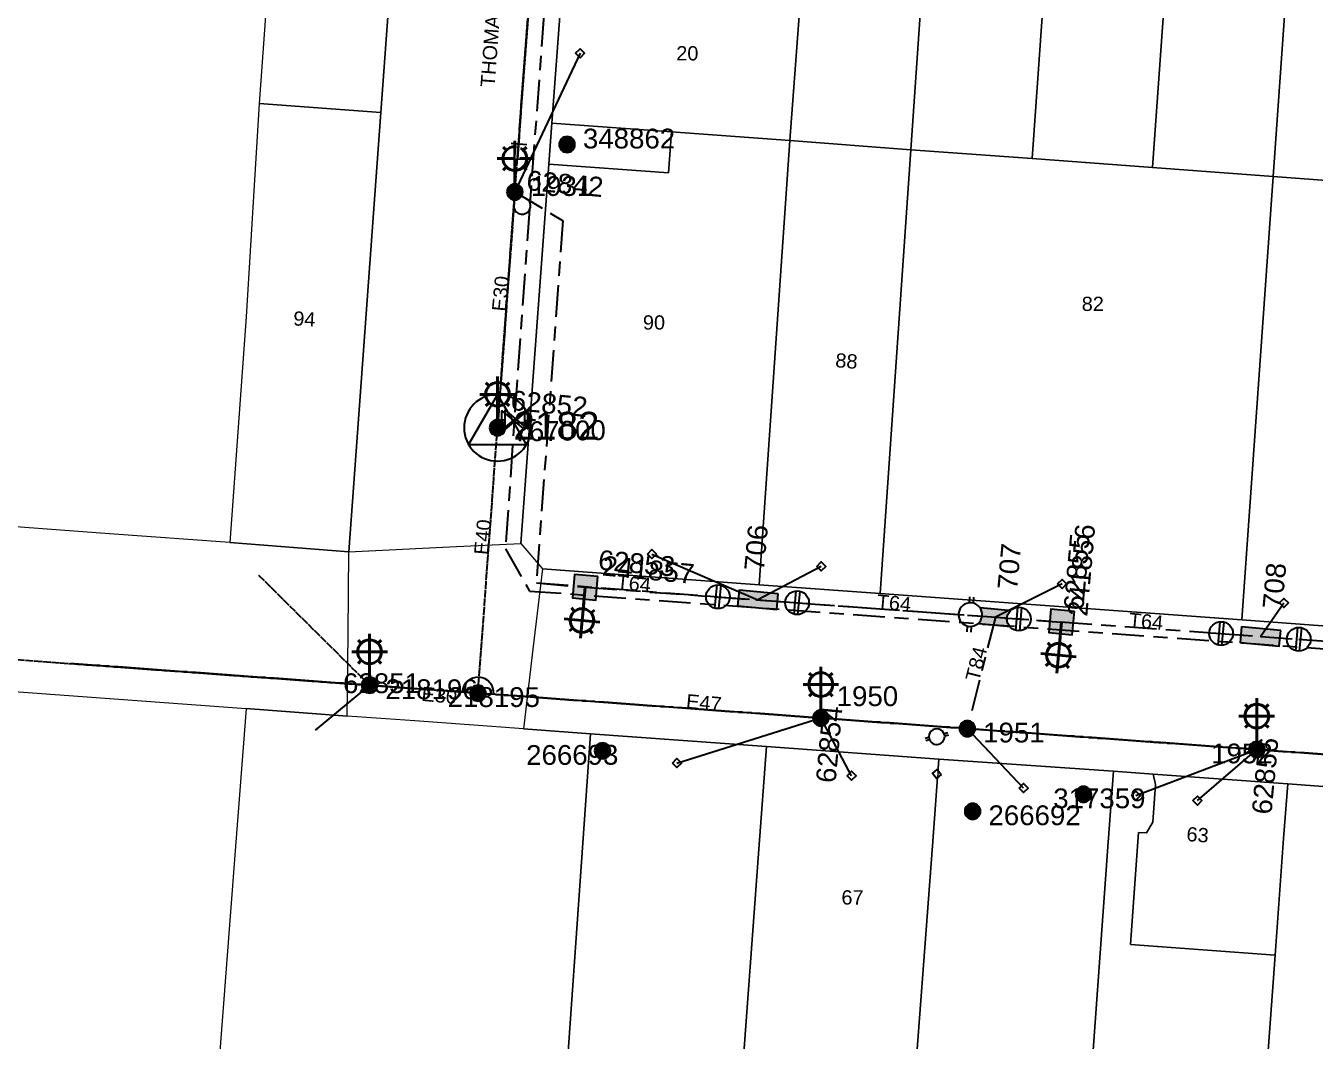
# Model space of a CAD drawing. Header units: metres. Extents: x 309980 to 311407, y 6249141 to 6251386.
# Drawn here: x 310250.1 to 310413, y 6249962 to 6250090.3 of the extents above; entities that cross this region are included whole.
import ezdxf
from ezdxf.enums import TextEntityAlignment as Align

# ---------------------------------------------------------------- set-up
doc = ezdxf.new("R2010")
doc.units = ezdxf.units.M
doc.linetypes.add('Cable Exist OH', pattern=[1, 1, 0])
doc.linetypes.add('Cable Exist UG', pattern=[8.2, 4, -1.2, 1.8, -1.2])
doc.layers.get('0').update_dxf_attribs({"color": 6})
for name, color, linetype, lineweight in [('Cadastre Buildings_SP_EXT', 9, 'Continuous', 5), ('Cadastre Land Parcels_SP_EXT', 9, 'Continuous', 5), ('Cadastre Roads_SP_EXT', 9, 'Continuous', 5)]:
    doc.layers.add(name, color=color, linetype=linetype, lineweight=lineweight)
for name, color, linetype in [('Equip_LV_EXT', 7, 'Continuous'), ('Equip_SP_LV_EXT', 7, 'Continuous'), ('Equip_SP_SL_EXT', 7, 'Continuous'), ('Mains_HV_EXT', 7, 'Continuous'), ('Mains_LV_EXT', 7, 'Continuous'), ('Mains_SL_EXT', 7, 'Continuous'), ('Services_SP_EXT', 7, 'Continuous'), ('Sub_SP_TR_HV_LV_EXT', 7, 'Continuous'), ('SupportsOH_SP_TR_HV_LV_SL_EXT', 7, 'Continuous'), ('SupportsUG_SP_LV_EXT', 7, 'Continuous'), ('SupportsUG_SP_LV_SL_EXT', 7, 'Continuous')]:
    doc.layers.add(name, color=color, linetype=linetype)
doc.styles.add('COLUMN_LABEL', font='arial.ttf')
doc.styles.add('iecARIAL', font='arial.ttf', dxfattribs={"height": 2})
doc.styles.add('POLE_LABEL', font='arial.ttf')
doc.styles.get("Standard").update_dxf_attribs({"font": 'arial.ttf'})

# ---------------------------------------------------------------- blocks, each defined once
blk = doc.blocks.new('SUB_POLE_EXT')
blk.add_wipeout([(0, 4.22), (0.42, 4.2), (0.83, 4.14), (1.21, 4.05), (1.62, 3.9), (1.99, 3.72), (2.35, 3.51), (2.68, 3.26), (2.99, 2.99), (3.28, 2.66), (3.52, 2.34), (3.76, 1.92), (3.9, 1.62), (4.04, 1.23), (4.18, 0.63), (4.22, 0), (4.18, -0.61), (4.06, -1.15), (3.9, -1.62), (3.58, -2.24), (3.22, -2.73), (2.97, -3.01), (2.68, -3.26), (2.36, -3.5), (2, -3.72), (1.64, -3.89), (1.25, -4.03), (0.82, -4.14), (0.42, -4.2), (0, -4.22), (-0.41, -4.2), (-0.8, -4.15), (-1.21, -4.05), (-1.62, -3.9), (-1.99, -3.73), (-2.35, -3.51), (-2.68, -3.26), (-2.96, -3.02), (-3.23, -2.72), (-3.51, -2.35), (-3.71, -2.01), (-3.91, -1.6), (-4.05, -1.21), (-4.16, -0.76), (-4.22, -0.14), (-4.21, 0.39), (-4.14, 0.83), (-4.03, 1.27), (-3.9, 1.63), (-3.71, 2.02), (-3.5, 2.37), (-3.28, 2.67), (-2.99, 2.99), (-2.68, 3.27), (-2.33, 3.52), (-1.98, 3.73), (-1.63, 3.9), (-1.2, 4.05), (-0.78, 4.15), (-0.4, 4.21)])
blk.add_line((2.16, 0.48), (2.16, 0.48, 0))
blk.add_lwpolyline([(-4.22, 0, 1), (4.22, 0, 1)], format="xyb", close=True)
blk.add_lwpolyline([(2.14, 0.52), (0, 4.22), (-3.66, -2.11), (3.66, -2.11)], close=True)
for tag, height, flags, p in [('ASSET_NUM', 3.5, 8, (2, 2)), ('STREET_CODE', 0.2, 9, (1.5, 0)), ('CONSTRUCTED_VOLTAGE', 0.2, 9, (1.5, -0.2)), ('OPERATING_VOLTAGE', 0.2, 9, (1.5, -0.6)), ('OPERATED_BY', 0.2, 9, (1.5, -0.8)), ('ORIENTATION', 0.2, 9, (1.5, -1.2)), ('OWNED_BY', 0.2, 9, (1.5, -1.4)), ('SECONDARY_VOLTAGE', 0.2, 9, (1.5, -1.6)), ('NO_PHASES', 0.2, 9, (1.5, -0.4)), ('MAINTAINED_BY', 0.2, 9, (1.5, -1)), ('STATE', 0.2, 9, (1.5, -1.8)), ('SUBSTATION_TYPE', 0.2, 9, (1.5, -2)), ('STREETNAME', 0.2, 9, (1.5, -2.8)), ('SUBURB', 0.2, 9, (1.5, -3)), ('USAGE', 0.2, 9, (1.5, -2.2)), ('LEGEND', 0.2, 9, (1.5, -2.4)), ('LOCATION', 0.2, 9, (1.5, -2.6)), ('NOTES', 0.2, 9, (1.5, -3.2)), ('Z', 0.2, 1, (1.5, -3.4))]:
    blk.add_attdef(tag, text='', height=height, dxfattribs=dict(flags=flags)).set_placement(p, align=Align.MIDDLE_LEFT)
blk = doc.blocks.new('COLUMN_EXT')
blk.add_hatch(color=256).paths.add_polyline_path([(-1.49, 1.48), (-1.49, -1.49), (1.48, -1.49), (1.48, 1.48)])
blk.add_lwpolyline([(-1.49, -1.49), (1.48, -1.49), (1.48, 1.48), (-1.49, 1.48)], close=True)
for tag, height, style, flags, p in [('ASSET_NUM', 2.5, 'COLUMN_LABEL', 8, (2, 2)), ('STRUCTURE_PLANT_NUMBER', 0.2, 'POLE_LABEL', 9, (1.81, 0.03)), ('STREET_CODE', 0.2, 'COLUMN_LABEL', 9, (1.81, -0.2))]:
    blk.add_attdef(tag, text='', height=height, dxfattribs=dict(style=style, flags=flags)).set_placement(p, align=Align.MIDDLE_LEFT)
at = {"flags": 9}
for tag, p in [('COLUMN_TYPE', (1.81, -0.4)), ('OWNED_BY', (1.81, -0.6)), ('STATE', (1.81, -0.8)), ('USAGE', (1.81, -1)), ('STREETNAME', (1.81, -1.6)), ('LEGEND', (1.81, -1.2)), ('LOCATION', (1.81, -1.4)), ('SUBURB', (1.81, -1.8)), ('NOTES', (1.81, -2))]:
    blk.add_attdef(tag, text='', height=0.2, dxfattribs=at).set_placement(p, align=Align.MIDDLE_LEFT)
at = {"flags": 1}
blk.add_attdef('Z', (1.81, -2.35), '', height=0.2, dxfattribs=at)
blk = doc.blocks.new('PILLAR_EXT')
blk.add_hatch(color=256).paths.add_polyline_path([(-2.475, 0.99), (-2.475, -0.99), (2.475, -0.99), (2.475, 0.99)])
blk.add_lwpolyline([(-2.475, -0.99), (2.475, -0.99), (2.475, 0.99), (-2.475, 0.99)], close=True)
at = {"style": 'iecARIAL', "flags": 8}
blk.add_attdef('ASSET_NUM', (1.5, 3.5), '', height=2.5, dxfattribs=at)
for tag, p, flags in [('OWNED_BY', (0, -0.2), 9), ('STATE', (0, -0.4), 9), ('SUPPORT_TYPE', (0, -0.6), 9), ('STREETNAME', (0, -1.8), 9), ('USAGE', (0, -0.8), 9), ('LEGEND', (0, -1), 9), ('LOCATION', (0, -1.2), 9), ('NOTES', (0, -1.4), 9), ('PARENT', (0, -1.6), 9), ('SUBURB', (0, -2), 1)]:
    blk.add_attdef(tag, p, '', height=0.2, dxfattribs=dict(flags=flags))
blk = doc.blocks.new('LV_OH_LINKS_OPEN_EXT')
for p, q in [((-0.17, 4.97), (-0.17, 5.46)), ((0.17, 4.97), (0.17, 5.46)), ((-0.17, 3), (-0.17, 2.5)), ((0.17, 3), (0.17, 2.5))]:
    blk.add_line(p, q)
blk.add_lwpolyline([(0, 2.99, 1), (0, 4.98, 1)], format="xyb", close=True)
at = {"flags": 9}
for tag, p in [('ACTUAL_STATUS', (0, 0)), ('CONSTRUCTED_VOLTAGE', (0, -0.2)), ('OPERATING_VOLTAGE', (0, -0.6)), ('ORIENTATION', (0, -0.8)), ('OWNED_BY', (0, -1)), ('STATE', (0, -1.2)), ('SWITCH_TYPE', (0, -1.4)), ('NO_PHASES', (0, -0.4)), ('USAGE', (0, -1.6)), ('LEGEND', (0, -1.8)), ('NOTES', (0, -2))]:
    blk.add_attdef(tag, text='', height=0.2, dxfattribs=at).set_placement(p, align=Align.MIDDLE_LEFT)
at = {"flags": 1}
blk.add_attdef('Z', (0, 0), '', height=0.2, dxfattribs=at)
blk = doc.blocks.new('LV_OH_LINKS_DISTFUSE_EXT')
for p, q in [((0, 0), (0.96, 0)), ((3.84, 0), (4.8, 0))]:
    blk.add_line(p, q)
blk.add_lwpolyline([(3.84, -1.2), (3.84, 1.2), (0.96, -1.2), (0.96, 1.2)], close=True)
at = {"flags": 9}
for tag, p in [('ACTUAL_STATUS', (0, 0)), ('CONSTRUCTED_VOLTAGE', (0, -0.2)), ('OPERATING_VOLTAGE', (0, -0.6)), ('ORIENTATION', (0, -0.8)), ('OWNED_BY', (0, -1)), ('STATE', (0, -1.2)), ('SWITCH_TYPE', (0, -1.4)), ('NO_PHASES', (0, -0.4)), ('USAGE', (0, -1.6)), ('NOTES', (0, -1.8))]:
    blk.add_attdef(tag, text='', height=0.2, dxfattribs=at).set_placement(p, align=Align.MIDDLE_LEFT)
at = {"flags": 1}
blk.add_attdef('Z', (0, 0), '', height=0.2, dxfattribs=at)
blk = doc.blocks.new('SL_LANTERN_EXT')
at = {"lineweight": 40}
for p, q in [((-1.46, 5.68), (-1.06, 5.28)), ((0, 1.97), (0, 6.47)), ((1.46, 5.68), (1.06, 5.28)), ((-2.25, 4.22), (2.25, 4.22)), ((-1.46, 2.76), (-1.06, 3.16)), ((0, 0), (0, 2.72)), ((1.46, 2.76), (1.06, 3.16))]:
    blk.add_line(p, q, dxfattribs=at)
blk.add_circle((0, 4.22), 1.5, dxfattribs=at)
at = {"style": 'iecARIAL', "flags": 8}
blk.add_attdef('ASSET_NUM', (1.5, 1.5), '', height=2.5, dxfattribs=at)
for tag, p, height, flags in [('OPERATING_VOLTAGE', (0.98, -1.65), 0.2, 9), ('CONSTRUCTED_VOLTAGE', (0.98, -0.65), 0.2, 9), ('CONTROL_TYPE', (0.98, -0.85), 0.2, 9), ('LANTERN_PURPOSE', (0.98, -1.05), 0.2, 9), ('LANTERN_TYPE', (0.98, -1.25), 0.2, 9), ('NO_PHASES', (0.98, -1.45), 0.2, 9), ('LNUMBER', (2.18, -3.25), 2.5, 8), ('ORIENTATION', (0.98, -1.85), 0.2, 9), ('OWNED_BY', (0.98, -2.05), 0.2, 9), ('STATE', (0.98, -2.25), 0.2, 9), ('USAGE', (0.98, -2.45), 0.2, 9), ('CEXIST', (0.98, -2.65), 0.2, 9), ('CNEW', (0.98, -2.85), 0.2, 9), ('CNUMBER', (0.98, -3.05), 0.2, 9), ('CREMOVE', (0.98, -3.25), 0.2, 9), ('CREPLACE', (0.98, -3.45), 0.2, 9), ('LKINGHEIGHT', (0.98, -3.65), 0.2, 9), ('LBRACKET', (0.98, -3.85), 0.2, 9), ('LBRACKETVOCAB', (0.98, -4.05), 0.2, 9), ('LCATEGORY', (0.98, -4.25), 0.2, 9), ('LCHARGE1', (0.98, -4.45), 0.2, 9), ('LCHARGE1PERCENT', (0.98, -4.65), 0.2, 9), ('LCHARGE2', (0.98, -4.85), 0.2, 9), ('LCHARGE2PERCENT', (0.98, -5.05), 0.2, 9), ('LCHARGE3', (0.98, -5.25), 0.2, 9), ('LCHARGE3PERCENT', (0.98, -5.45), 0.2, 9), ('LEXIST', (0.98, -5.65), 0.2, 9), ('LLAMP', (0.98, -5.85), 0.2, 9), ('LLAMPVOCAB', (0.98, -6.05), 0.2, 9), ('LMAST', (0.98, -6.25), 0.2, 9), ('LMASTVOCAB', (0.98, -6.45), 0.2, 9), ('LNEW', (0.98, -6.65), 0.2, 9), ('LANTNUMBER', (0.98, -6.85), 0.2, 9), ('LOUTREACH', (0.98, -7.25), 0.2, 9), ('LOUTREACHVOCAB', (0.98, -7.45), 0.2, 9), ('LRATECODE', (0.98, -7.65), 0.2, 9), ('LREMOVE', (0.98, -7.85), 0.2, 9), ('LREPLACE', (0.98, -8.05), 0.2, 9), ('LTYPE', (0.98, -8.25), 0.2, 9), ('STREETNAME', (0.98, -9.25), 0.2, 9), ('SUBURB', (0.98, -9.45), 0.2, 1), ('LTYPEVOCAB', (0.98, -8.45), 0.2, 9), ('LEGEND', (0.98, -8.65), 0.2, 9), ('LOCATION', (0.98, -8.85), 0.2, 9), ('NOTES', (0.98, -9.05), 0.2, 9)]:
    blk.add_attdef(tag, p, '', height=height, dxfattribs=dict(flags=flags))
blk = doc.blocks.new('CCP_EXT')
at = {"flags": 9}
for tag, p in [('LIFE_SUPPORT', (0, -1.6)), ('STATE', (0, -1.8)), ('NOTES', (0, -2))]:
    blk.add_attdef(tag, text='', height=0.2, dxfattribs=at).set_placement(p, align=Align.MIDDLE_LEFT)
blk.add_wipeout([(0, 0.57), (0.57, 0), (0, -0.57), (-0.57, 0)])
blk.add_lwpolyline([(-0.57, 0), (0, 0.57), (0.57, 0), (0, -0.57), (-0.57, 0)])
at = {"flags": 1}
blk.add_attdef('Z', (0, 0), '', height=0.2, dxfattribs=at)
at = {"flags": 9}
for tag, p in [('CCP_TYPE', (0, 0)), ('CONSTRUCTED_VOLTAGE', (0, -0.2)), ('OPERATING_VOLTAGE', (0, -0.6)), ('ORIENTATION', (0, -0.8)), ('OWNED_BY', (0, -1)), ('NO_PHASES', (0, -0.4)), ('USAGE', (0, -1.2)), ('LEGEND', (0, -1.4))]:
    blk.add_attdef(tag, text='', height=0.2, dxfattribs=at).set_placement(p, align=Align.MIDDLE_LEFT)
blk = doc.blocks.new('POLE_EXT')
blk.add_hatch(color=256).paths.add_polyline_path([(-1, 0, 1), (1, 0, 1)])
blk.add_lwpolyline([(-1, 0, 1), (1, 0, 1)], format="xyb", close=True)
for tag, height, flags, p in [('pNumber', 2.5, 8, (-17.84, 2.07)), ('OWNED_BY', 0.2, 9, (1.35, -0.4)), ('SPECIAL_USE', 0.2, 9, (1.35, -0.8)), ('STATE', 0.2, 9, (1.35, -1)), ('cLV', 0.2, 9, (1.35, -1.4)), ('hDepth', 0.2, 9, (1.35, -1.6)), ('PARENT', 0.2, 9, (1.35, -0.6)), ('USAGE', 0.2, 9, (1.35, -1.2)), ('hDia', 0.2, 9, (1.35, -1.8)), ('cHV', 0.2, 9, (1.35, -2)), ('LBRACKET', 0.2, 9, (1.35, -2.2)), ('LExisting', 0.2, 9, (1.35, -2.4)), ('LANTNUMBER', 0.2, 9, (1.35, -2.6)), ('LOther', 0.2, 9, (1.35, -2.8)), ('LRemove', 0.2, 9, (1.35, -3)), ('LEGEND', 0.2, 9, (1.35, -3.2)), ('cLinedev', 0.2, 9, (1.35, -3.4)), ('pExisting', 0.2, 9, (1.35, -3.8)), ('pFooting', 0.2, 9, (1.35, -4.4)), ('pNew', 0.2, 9, (1.35, -4.6)), ('LOCATION', 0.2, 9, (1.35, -3.6)), ('PFNUMBER', 0.2, 9, (1.35, -4)), ('NEWPFNUMBER', 0.2, 9, (1.35, -4.2)), ('pRelocate', 0.2, 9, (1.35, -5)), ('pRemove', 0.2, 9, (1.35, -5.2)), ('pReplace', 0.2, 9, (1.35, -5.4)), ('pStay', 0.2, 9, (1.35, -5.6)), ('pType', 0.2, 9, (1.35, -5.8)), ('cspan', 0.2, 9, (1.35, -6)), ('STREETNAME', 0.2, 9, (1.35, -6.2)), ('SUBURB', 0.2, 9, (1.35, -6.4)), ('NOTES', 0.2, 9, (1.35, -6.6)), ('OPERATED_BY', 0.2, 9, (1.36, -7.01)), ('MAINTAINED_BY', 0.2, 9, (1.36, -6.81))]:
    blk.add_attdef(tag, text='', height=height, dxfattribs=dict(flags=flags)).set_placement(p, align=Align.MIDDLE_LEFT)
at = {"style": 'POLE_LABEL'}
for tag, height, flags, p in [('ASSET_NUM', 2.5, 8, (2, 2)), ('STRUCTURE_PLANT_NUMBER', 0.2, 9, (1.35, 0.03)), ('STREET_CODE', 0.2, 9, (1.35, -0.2))]:
    blk.add_attdef(tag, text='', height=height, dxfattribs=dict(at, flags=flags)).set_placement(p, align=Align.MIDDLE_LEFT)
at = {"flags": 1}
blk.add_attdef('Z', (1.35, -7.33), '', height=0.2, dxfattribs=at)
blk = doc.blocks.new('LV_UG_LINKS_CLOSED_EXT')
blk.add_wipeout([(-1.06, 1.06), (-1.18, 0.92), (-1.29, 0.76), (-1.37, 0.59), (-1.43, 0.42), (-1.48, 0.23), (-1.49, 0.05), (-1.49, -0.14), (-1.46, -0.33), (-1.41, -0.51), (-1.33, -0.68), (-1.24, -0.84), (-1.12, -0.99), (-0.99, -1.12), (-0.84, -1.24), (-0.68, -1.33), (-0.51, -1.41), (-0.33, -1.46), (-0.14, -1.49), (0.05, -1.49), (0.23, -1.48), (0.42, -1.43), (0.59, -1.37), (0.76, -1.29), (0.92, -1.18), (1.06, -1.06), (1.18, -0.92), (1.29, -0.76), (1.37, -0.59), (1.43, -0.42), (1.48, -0.23), (1.49, -0.05), (1.49, 0.14), (1.46, 0.33), (1.41, 0.51), (1.33, 0.68), (1.24, 0.84), (1.12, 0.99), (0.99, 1.12), (0.84, 1.24), (0.68, 1.33), (0.51, 1.41), (0.33, 1.46), (0.14, 1.49), (-0.05, 1.49), (-0.23, 1.48), (-0.42, 1.43), (-0.59, 1.37), (-0.76, 1.29), (-0.92, 1.18)])
for p, q in [((-0.25, -1.48), (-0.25, 1.48)), ((0.25, -1.48), (0.25, 1.48))]:
    blk.add_line(p, q)
blk.add_circle((0, 0), 1.5)
at = {"flags": 9}
for tag, p in [('ACTUAL_STATUS', (0, 0)), ('CONSTRUCTED_VOLTAGE', (0, -0.2)), ('OPERATING_VOLTAGE', (0, -0.6)), ('ORIENTATION', (0, -0.8)), ('STATE', (0, -1)), ('SWITCH_TYPE', (0, -1.2)), ('NO_PHASES', (0, -0.4)), ('USAGE', (0, -1.4)), ('NOTES', (0, -1.6))]:
    blk.add_attdef(tag, text='', height=0.2, dxfattribs=at).set_placement(p, align=Align.MIDDLE_LEFT)
at = {"flags": 1}
blk.add_attdef('Z', (0, 0), '', height=0.2, dxfattribs=at)
blk = doc.blocks.new('LV_UG_LINKS_OPEN_EXT')
for p, q in [((-0.25, 1.47), (-0.25, 2.22)), ((0.25, 1.47), (0.25, 2.22)), ((-0.25, -1.47), (-0.25, -2.22)), ((0.25, -1.47), (0.25, -2.22))]:
    blk.add_line(p, q)
at = {"flags": 9}
for tag, p in [('ACTUAL_STATUS', (0, 0)), ('CONSTRUCTED_VOLTAGE', (0, -0.2)), ('OPERATING_VOLTAGE', (0, -0.6)), ('ORIENTATION', (0, -0.8)), ('STATE', (0, -1)), ('SWITCH_TYPE', (0, -1.2)), ('NO_PHASES', (0, -0.4)), ('USAGE', (0, -1.4)), ('NOTES', (0, -1.6))]:
    blk.add_attdef(tag, text='', height=0.2, dxfattribs=at).set_placement(p, align=Align.MIDDLE_LEFT)
at = {"flags": 1}
blk.add_attdef('Z', (0, 0), '', height=0.2, dxfattribs=at)
blk.add_wipeout([(-0.25, 1.47), (-0.43, 1.43), (-0.61, 1.36), (-0.77, 1.28), (-0.93, 1.17), (-1.07, 1.05), (-1.19, 0.9), (-1.29, 0.75), (-1.38, 0.58), (-1.44, 0.4), (-1.48, 0.22), (-1.49, 0.03), (-1.49, -0.16), (-1.45, -0.34), (-1.4, -0.52), (-1.32, -0.69), (-1.23, -0.85), (-1.11, -1), (-0.98, -1.13), (-0.83, -1.24), (-0.66, -1.34), (-0.49, -1.41), (-0.31, -1.46), (-0.13, -1.49), (0.06, -1.49), (0.25, -1.47), (0.43, -1.43), (0.61, -1.36), (0.77, -1.28), (0.93, -1.17), (1.07, -1.05), (1.19, -0.9), (1.29, -0.75), (1.38, -0.58), (1.44, -0.4), (1.48, -0.22), (1.49, -0.03), (1.49, 0.16), (1.45, 0.34), (1.4, 0.52), (1.32, 0.69), (1.23, 0.85), (1.11, 1), (0.98, 1.13), (0.83, 1.24), (0.66, 1.34), (0.49, 1.41), (0.31, 1.46), (0.13, 1.49), (-0.06, 1.49)])
blk.add_lwpolyline([(0, -1.49, 1), (0, 1.49, 1)], format="xyb", close=True)
blk = doc.blocks.new('End Shackle_EXT')
at = {"flags": 9}
for tag, p in [('STATE', (0, -1.2)), ('USAGE', (0, -1.4)), ('NOTES', (0, -1.6))]:
    blk.add_attdef(tag, text='', height=0.2, dxfattribs=at).set_placement(p, align=Align.MIDDLE_LEFT)
blk.add_wipeout([(0, 0.25), (1.81, 0.25), (1.82, -0.25), (0, -0.25)])
blk.add_line((1.81, -1), (1.81, 1))
at = {"flags": 1}
blk.add_attdef('Z', (0, 0), '', height=0.2, dxfattribs=at)
at = {"flags": 9}
for tag, p in [('CONNECTOR_TYPE', (0, 0)), ('CONSTRUCTED_VOLTAGE', (0, -0.2)), ('OPERATING_VOLTAGE', (0, -0.6)), ('ORIENTATION', (0, -0.8)), ('OWNED_BY', (0, -1)), ('NO_PHASES', (0, -0.4))]:
    blk.add_attdef(tag, text='', height=0.2, dxfattribs=at).set_placement(p, align=Align.MIDDLE_LEFT)

msp = doc.modelspace()

# ---------------------------------------------------------------- linework, layer by layer
at = {"layer": 'Cadastre Buildings_SP_EXT', "linetype": 'Continuous'}
for points in [[(310365.73, 6250130.15), (310350.48, 6250131.26), (310347.96, 6250093.79), (310346.62, 6250075.77), (310361.89, 6250074.61), (310365.73, 6250130.15)], [(310361.89, 6250074.61), (310377.22, 6250073.5), (310381.16, 6250129.02), (310365.73, 6250130.15), (310361.89, 6250074.61)], [(310377.22, 6250073.5), (310392.42, 6250072.37), (310396.38, 6250127.9), (310381.16, 6250129.02), (310377.22, 6250073.5)], [(310290.72, 6250003.08), (310277.96, 6250004.05), (310276.5, 6249984.98), (310274.48, 6249958.51), (310296.11, 6249956.9), (310318.24, 6249955.3), (310320.41, 6249985.83), (310321.47, 6250000.85), (310312.98, 6250001.46), (310299.28, 6250002.46), (310290.72, 6250003.08)]]:
    msp.add_lwpolyline(points, close=True, dxfattribs=at)
at = {"layer": 'Cadastre Land Parcels_SP_EXT', "linetype": 'Continuous'}
for points in [[(310299.06, 6250135.13), (310283.64, 6250136.32), (310279.6, 6250080.46), (310294.95, 6250079.33), (310299.06, 6250135.13)], [(310411.6, 6250126.78), (310396.38, 6250127.9), (310392.42, 6250072.37), (310407.66, 6250071.23), (310411.6, 6250126.78)], [(310426.82, 6250125.66), (310411.6, 6250126.78), (310407.66, 6250071.23), (310422.83, 6250070.11), (310426.82, 6250125.66)], [(310346.62, 6250075.77), (310347.96, 6250093.79), (310332.96, 6250094.92), (310317.91, 6250096.05), (310316.56, 6250077.99), (310331.66, 6250076.88), (310346.62, 6250075.77)], [(310275.89, 6250024.99), (310290.93, 6250023.84), (310294.95, 6250079.33), (310279.6, 6250080.46), (310277.97, 6250053.53), (310275.89, 6250024.99)], [(310331.66, 6250076.88), (310316.56, 6250077.99), (310316.18, 6250072.79), (310331.28, 6250071.68), (310331.66, 6250076.88)], [(310342.74, 6250019.66), (310358.04, 6250018.55), (310361.89, 6250074.61), (310346.62, 6250075.77), (310342.74, 6250019.66)], [(310377.22, 6250073.5), (310361.89, 6250074.61), (310358.04, 6250018.55), (310403.71, 6250015.22), (310407.66, 6250071.23), (310392.42, 6250072.37), (310377.22, 6250073.5)], [(310403.71, 6250015.22), (310418.99, 6250014.11), (310422.83, 6250070.11), (310407.66, 6250071.23), (310403.71, 6250015.22)], [(310365.46, 6249997.65), (310343.68, 6249999.23), (310342.73, 6249986.27), (310340.33, 6249953.7), (310362.02, 6249952.1), (310364.64, 6249986.71), (310365.46, 6249997.65)], [(310409.5, 6249994.52), (310392.5, 6249995.75), (310392.8, 6249994.42), (310392.46, 6249989.67), (310391.66, 6249988.32), (310390.67, 6249988.39), (310390.58, 6249987.23), (310389.65, 6249974.21), (310407.92, 6249972.9), (310408.99, 6249987.61), (310409.5, 6249994.52)], [(310430.87, 6249992.92), (310409.5, 6249994.52), (310408.99, 6249987.61), (310407.92, 6249972.9), (310406.15, 6249948.75), (310427.69, 6249947.3), (310430.53, 6249988.03), (310430.87, 6249992.92)]]:
    msp.add_lwpolyline(points, close=True, dxfattribs=at)
at = {"layer": 'Cadastre Roads_SP_EXT', "linetype": 'Continuous'}
msp.add_lwpolyline([(310241.17, 6250006.74), (310255.56, 6250005.67), (310277.96, 6250004.05), (310290.72, 6250003.08), (310290.83, 6250013.46), (310290.93, 6250023.84), (310275.89, 6250024.99), (310260.69, 6250026.12), (310245.46, 6250027.24)], dxfattribs=at)
at = {"layer": 'Mains_LV_EXT', "linetype": 'Continuous'}
for points in [[(310311.76, 6250067.28, 1.25708), (310313.62, 6250068.25)], [(310309.23, 6250005.84, 0.999999), (310305.24, 6250006.13)]]:
    msp.add_lwpolyline(points, format="xyb", dxfattribs=at)
at = {"layer": 'Mains_LV_EXT', "linetype": 'Cable Exist OH'}
for points in [[(310293.55, 6250006.98), (310279.49, 6250020.93)], [(310293.55, 6250006.98), (310255.82, 6250009.72)], [(310307.24, 6250005.98), (310293.55, 6250006.98)], [(310350.54, 6250002.84), (310307.24, 6250005.98)], [(310369.02, 6250001.5), (310365.74, 6250001.74), (310350.54, 6250002.84)], [(310405.6, 6249998.86), (310369.04, 6250001.5)], [(310432.41, 6249996.91), (310405.6, 6249998.86)]]:
    msp.add_lwpolyline(points, dxfattribs=at)
at = {"layer": 'Mains_SL_EXT', "linetype": 'Cable Exist OH'}
for points in [[(310255.82, 6250009.72), (310293.55, 6250006.98)], [(310293.55, 6250006.98), (310307.24, 6250005.98)], [(310307.24, 6250005.98), (310350.54, 6250002.84)], [(310350.54, 6250002.84), (310369.04, 6250001.5), (310405.6, 6249998.86)], [(310405.6, 6249998.86), (310432.41, 6249996.91), (310465.36, 6249994.46)]]:
    msp.add_lwpolyline(points, dxfattribs=at)
at = {"layer": 'Services_SP_EXT'}
msp.add_lwpolyline([(310293.55, 6250006.98), (310286.69, 6250001.29)], dxfattribs=at)

# ---------------------------------------------------------------- block references
at = {"layer": 'Equip_SP_LV_EXT', "rotation": 104.8590225059233}
msp.add_blockref('LV_OH_LINKS_OPEN_EXT', (310369.04, 6250001.5), dxfattribs=at)
at = {"layer": 'Equip_SP_SL_EXT'}
ref = msp.add_blockref('SL_LANTERN_EXT', (310311.9, 6250069.28), dxfattribs=at)
ref.add_attrib('ASSET_NUM', '62842', dxfattribs={"layer": '0', "height": 2.5, "rotation": 354.6374, "style": 'iecARIAL'}).set_placement((310313.4, 6250070.78), align=Align.MIDDLE_LEFT)
ref = msp.add_blockref('SL_LANTERN_EXT', (310380.94, 6250014.96), dxfattribs=dict(at, rotation=174.6424236972273))
ref.add_attrib('ASSET_NUM', '62855', dxfattribs={"layer": '0', "height": 2.5, "rotation": 84.9916, "style": 'iecARIAL'}).set_placement((310382.44, 6250016.46), align=Align.MIDDLE_LEFT)
ref = msp.add_blockref('SL_LANTERN_EXT', (310320.77, 6250019.35), dxfattribs=dict(at, rotation=174.6409230934782))
ref.add_attrib('ASSET_NUM', '62853', dxfattribs={"layer": '0', "height": 2.5, "rotation": 354.7134, "style": 'iecARIAL'}).set_placement((310322.27, 6250020.85), align=Align.BOTTOM_LEFT)
ref = msp.add_blockref('SL_LANTERN_EXT', (310293.55, 6250006.98), dxfattribs=at)
ref.add_attrib('ASSET_NUM', '62851', dxfattribs={"layer": '0', "height": 2.5, "rotation": 359.9954, "style": 'iecARIAL'}).set_placement((310295.05, 6250008.48), align=Align.TOP_CENTER)
ref = msp.add_blockref('SL_LANTERN_EXT', (310350.54, 6250002.84), dxfattribs=at)
ref.add_attrib('ASSET_NUM', '62854', dxfattribs={"layer": '0', "height": 2.5, "rotation": 84.7184, "style": 'iecARIAL'}).set_placement((310352.04, 6250004.34), align=Align.MIDDLE_RIGHT)
ref = msp.add_blockref('SL_LANTERN_EXT', (310405.6, 6249998.86), dxfattribs=at)
ref.add_attrib('ASSET_NUM', '62856', dxfattribs={"layer": '0', "height": 2.5, "rotation": 84.7229, "style": 'iecARIAL'}).set_placement((310407.1, 6250000.36), align=Align.MIDDLE_RIGHT)
at = {"layer": 'Services_SP_EXT'}
for p in [(310332.36, 6249997.15), (310376.14, 6249993.98)]:
    msp.add_blockref('CCP_EXT', p, dxfattribs=at)
at = {"layer": 'Sub_SP_TR_HV_LV_EXT'}
ref = msp.add_blockref('SUB_POLE_EXT', (310309.71, 6250039.5), dxfattribs=at)
ref.add_attrib('ASSET_NUM', '2182', dxfattribs={"layer": '0', "height": 3.5}).set_placement((310311.71, 6250039.76), align=Align.MIDDLE_LEFT)
at = {"layer": 'SupportsOH_SP_TR_HV_LV_SL_EXT'}
ref = msp.add_blockref('POLE_EXT', (310318.49, 6250075.28), dxfattribs=at)
ref.add_attrib('ASSET_NUM', '348862', dxfattribs={"layer": '0', "height": 2.5, "style": 'POLE_LABEL'}).set_placement((310320.49, 6250076.03), align=Align.MIDDLE_LEFT)
ref = msp.add_blockref('POLE_EXT', (310311.9, 6250069.28), dxfattribs=at)
ref.add_attrib('ASSET_NUM', '1931', dxfattribs={"layer": '0', "height": 2.5, "style": 'POLE_LABEL'}).set_placement((310313.9, 6250070.03), align=Align.MIDDLE_LEFT)
ref = msp.add_blockref('POLE_EXT', (310293.55, 6250006.98), dxfattribs=at)
ref.add_attrib('ASSET_NUM', '218196', dxfattribs={"layer": '0', "height": 2.5, "rotation": 359.9129, "style": 'POLE_LABEL'}).set_placement((310295.55, 6250007.73), align=Align.TOP_LEFT)
ref = msp.add_blockref('POLE_EXT', (310307.24, 6250005.98), dxfattribs=at)
ref.add_attrib('ASSET_NUM', '218195', dxfattribs={"layer": '0', "height": 2.5, "rotation": 359.9889, "style": 'POLE_LABEL'}).set_placement((310309.24, 6250006.73), align=Align.TOP_CENTER)
ref = msp.add_blockref('POLE_EXT', (310350.54, 6250002.84), dxfattribs=at)
ref.add_attrib('ASSET_NUM', '1950', dxfattribs={"layer": '0', "height": 2.5, "rotation": 0.0321, "style": 'POLE_LABEL'}).set_placement((310352.54, 6250003.59), align=Align.BOTTOM_LEFT)
ref = msp.add_blockref('POLE_EXT', (310369.04, 6250001.5), dxfattribs=at)
ref.add_attrib('ASSET_NUM', '1951', dxfattribs={"layer": '0', "height": 2.5, "rotation": 359.9587, "style": 'POLE_LABEL'}).set_placement((310371.04, 6250002.25), align=Align.TOP_LEFT)
ref = msp.add_blockref('POLE_EXT', (310322.97, 6249998.69), dxfattribs=at)
ref.add_attrib('ASSET_NUM', '266693', dxfattribs={"layer": '0', "height": 2.5, "rotation": 0.1406, "style": 'POLE_LABEL'}).set_placement((310324.97, 6249999.44), align=Align.TOP_RIGHT)
ref = msp.add_blockref('POLE_EXT', (310405.6, 6249998.86), dxfattribs=at)
ref.add_attrib('ASSET_NUM', '1952', dxfattribs={"layer": '0', "height": 2.5, "rotation": 359.9778, "style": 'POLE_LABEL'}).set_placement((310407.6, 6249999.61), align=Align.TOP_RIGHT)
ref = msp.add_blockref('POLE_EXT', (310369.71, 6249991.05), dxfattribs=at)
ref.add_attrib('ASSET_NUM', '266692', dxfattribs={"layer": '0', "height": 2.5, "style": 'POLE_LABEL'}).set_placement((310371.71, 6249991.8), align=Align.TOP_LEFT)
at = {"layer": 'SupportsUG_SP_LV_EXT'}
ref = msp.add_blockref('PILLAR_EXT', (310342.59, 6250017.76), dxfattribs=dict(at, rotation=174.6452248242259))
ref.add_attrib('ASSET_NUM', '706', dxfattribs={"layer": '0', "height": 2.5, "rotation": 84.7539, "style": 'iecARIAL'}).set_placement((310344.09, 6250021.26), align=Align.BOTTOM_LEFT)
ref = msp.add_blockref('PILLAR_EXT', (310372.58, 6250015.57), dxfattribs=dict(at, rotation=174.6420235362279))
ref.add_attrib('ASSET_NUM', '707', dxfattribs={"layer": '0', "height": 2.5, "rotation": 84.7507, "style": 'iecARIAL'}).set_placement((310374.08, 6250019.07), align=Align.MIDDLE_LEFT)
ref = msp.add_blockref('PILLAR_EXT', (310406.06, 6250013.13), dxfattribs=dict(at, rotation=174.6429238984771))
ref.add_attrib('ASSET_NUM', '708', dxfattribs={"layer": '0', "height": 2.5, "rotation": 84.7515, "style": 'iecARIAL'}).set_placement((310407.56, 6250016.63), align=Align.MIDDLE_LEFT)
at = {"layer": 'SupportsUG_SP_LV_SL_EXT'}
ref = msp.add_blockref('COLUMN_EXT', (310380.94, 6250014.96), dxfattribs=dict(at, rotation=174.6424236972273))
ref.add_attrib('ASSET_NUM', '241856', dxfattribs={"layer": '0', "height": 2.5, "rotation": 84.9916, "style": 'COLUMN_LABEL'}).set_placement((310382.94, 6250015.71), align=Align.MIDDLE_LEFT)
ref = msp.add_blockref('COLUMN_EXT', (310320.77, 6250019.35), dxfattribs=dict(at, rotation=174.6409230934782))
ref.add_attrib('ASSET_NUM', '241857', dxfattribs={"layer": '0', "height": 2.5, "rotation": 354.7134, "style": 'COLUMN_LABEL'}).set_placement((310322.77, 6250020.1), align=Align.BOTTOM_LEFT)

# ---------------------------------------------------------------- texts
at = {"layer": 'Cadastre Land Parcels_SP_EXT'}
for s, p in [('20', (310332.28, 6250085.9)), ('82', (310383.49, 6250054.25)), ('90', (310328.07, 6250051.9)), ('67', (310353.14, 6249979.28))]:
    msp.add_text(s, height=1.8, dxfattribs=at).set_placement(p)
for s, rotation, p in [('94', 356.7066, (310283.87, 6250052.43)), ('88', 355.5661, (310352.32, 6250047.15)), ('63', 355.84, (310396.67, 6249987.3))]:
    msp.add_text(s, height=1.8, rotation=rotation, dxfattribs=at).set_placement(p)
at = {"layer": 'Cadastre Roads_SP_EXT'}
msp.add_text('THOMAS ST', height=1.8, rotation=85.7973, dxfattribs=at).set_placement((310309.34, 6250082.49))
at = {"layer": 'Mains_LV_EXT'}
for s, rotation, p in [('E30', 84.7027, (310310.78, 6250054.13)), ('E40', 84.7027, (310308.52, 6250023.38)), ('T64', 354.4722, (310324.68, 6250019.14)), ('T64', 354.7135, (310357.54, 6250016.67)), ('T64', 354.715, (310389.38, 6250014.35)), ('T84', 75.9064, (310370.52, 6250007.37)), ('E30', 354.7168, (310300.05, 6250005.01)), ('E47', 354.7304, (310333.46, 6250004.08))]:
    msp.add_text(s, height=1.8, rotation=rotation, dxfattribs=at).set_placement(p)

# ---------------------------------------------------------------- next in the draw order: linework, layer by layer
at = {"layer": 'Cadastre Buildings_SP_EXT', "linetype": 'Continuous'}
msp.add_lwpolyline([(310320.41, 6249985.83), (310318.24, 6249955.3), (310340.33, 6249953.7), (310342.73, 6249986.27), (310343.68, 6249999.23), (310321.47, 6250000.85), (310320.41, 6249985.83)], close=True, dxfattribs=at)
at = {"layer": 'Cadastre Land Parcels_SP_EXT', "linetype": 'Continuous'}
msp.add_lwpolyline([(310346.62, 6250075.77), (310331.66, 6250076.88), (310331.28, 6250071.68), (310316.18, 6250072.79), (310312.65, 6250024.86), (310315.37, 6250021.66), (310342.74, 6250019.66), (310346.62, 6250075.77)], close=True, dxfattribs=at)
at = {"layer": 'Mains_HV_EXT', "linetype": 'Cable Exist OH'}
msp.add_lwpolyline([(310121.72, 6250019.45), (310307.24, 6250005.98), (310309.71, 6250039.5)], dxfattribs=at)
at = {"layer": 'Mains_LV_EXT', "linetype": 'Cable Exist OH'}
for points in [[(310311.9, 6250069.28), (310309.71, 6250039.5)], [(310307.24, 6250005.98), (310309.71, 6250039.5)]]:
    msp.add_lwpolyline(points, dxfattribs=at)
at = {"layer": 'Mains_SL_EXT', "linetype": 'Cable Exist OH'}
for points in [[(310309.71, 6250039.5), (310311.9, 6250069.28)], [(310307.24, 6250005.98), (310309.71, 6250039.5)]]:
    msp.add_lwpolyline(points, dxfattribs=at)
at = {"layer": 'Mains_SL_EXT', "linetype": 'Cable Exist UG'}
msp.add_lwpolyline([(310311.9, 6250069.28), (310317.95, 6250065.67), (310314.62, 6250019.92), (310320.77, 6250019.35)], dxfattribs=at)
at = {"layer": 'Services_SP_EXT'}
for points in [[(310332.36, 6249997.15), (310350.54, 6250002.84)], [(310376.14, 6249993.98), (310369.04, 6250001.5)]]:
    msp.add_lwpolyline(points, dxfattribs=at)

# ---------------------------------------------------------------- next in the draw order: block references
at = {"layer": 'Equip_LV_EXT'}
for p in [(310309.3, 6250040.42), (310309.71, 6250040.51)]:
    msp.add_blockref('LV_OH_LINKS_DISTFUSE_EXT', p, dxfattribs=at)
at = {"layer": 'Equip_SP_SL_EXT'}
ref = msp.add_blockref('SL_LANTERN_EXT', (310309.71, 6250039.5), dxfattribs=at)
ref.add_attrib('ASSET_NUM', '62852', dxfattribs={"layer": '0', "height": 2.5, "rotation": 354.6374, "style": 'iecARIAL'}).set_placement((310311.21, 6250041.01), align=Align.BOTTOM_LEFT)
at = {"layer": 'Services_SP_EXT'}
for p in [(310320.13, 6250086.8), (310350.59, 6250021.99), (310381.01, 6250019.78), (310409.03, 6250017.38), (310354.42, 6249995.54), (310390.33, 6249993.04), (310398.1, 6249992.4)]:
    msp.add_blockref('CCP_EXT', p, dxfattribs=at)
at = {"layer": 'Services_SP_EXT', "rotation": 174.6697346854622}
msp.add_blockref('CCP_EXT', (310365.19, 6249995.76), dxfattribs=at)
at = {"layer": 'SupportsOH_SP_TR_HV_LV_SL_EXT'}
ref = msp.add_blockref('POLE_EXT', (310309.71, 6250039.5), dxfattribs=at)
ref.add_attrib('ASSET_NUM', '767000', dxfattribs={"layer": '0', "height": 2.5, "rotation": 1, "style": 'POLE_LABEL'}).set_placement((310311.71, 6250040.26), align=Align.TOP_LEFT)

# ---------------------------------------------------------------- next in the draw order: linework, layer by layer
at = {"layer": 'Cadastre Buildings_SP_EXT', "linetype": 'Continuous'}
for points in [[(310387.51, 6249996.11), (310365.46, 6249997.65), (310364.64, 6249986.71), (310362.02, 6249952.1), (310384.17, 6249950.36), (310386.85, 6249987.14), (310387.51, 6249996.11)], [(310392.5, 6249995.75), (310387.51, 6249996.11), (310386.85, 6249987.14), (310384.17, 6249950.36), (310406.15, 6249948.75), (310407.92, 6249972.9), (310389.65, 6249974.21), (310390.58, 6249987.23), (310390.67, 6249988.39), (310391.66, 6249988.32), (310392.46, 6249989.67), (310392.8, 6249994.42), (310392.5, 6249995.75)]]:
    msp.add_lwpolyline(points, close=True, dxfattribs=at)
at = {"layer": 'Cadastre Roads_SP_EXT', "linetype": 'Continuous'}
msp.add_lwpolyline([(310320.46, 6250130.56), (310311.5, 6250132.47), (310299.06, 6250135.13), (310294.95, 6250079.33), (310290.93, 6250023.84), (310303.63, 6250024.44), (310312.65, 6250024.86), (310316.18, 6250072.79), (310316.56, 6250077.99), (310317.91, 6250096.05), (310318.94, 6250109.98), (310320.46, 6250130.56)], close=True, dxfattribs=at)
msp.add_lwpolyline([(310418.99, 6250014.11), (310403.71, 6250015.22), (310358.04, 6250018.55), (310342.74, 6250019.66), (310342.74, 6250019.66), (310315.37, 6250021.66), (310314.17, 6250011.52), (310312.98, 6250001.46), (310321.47, 6250000.85), (310343.68, 6249999.23), (310365.46, 6249997.65), (310387.51, 6249996.11), (310392.5, 6249995.75), (310409.5, 6249994.52), (310430.87, 6249992.92)], dxfattribs=at)
at = {"layer": 'Services_SP_EXT'}
for points in [[(310320.13, 6250086.8), (310311.9, 6250069.28)], [(310354.42, 6249995.54), (310350.54, 6250002.84)], [(310390.33, 6249993.04), (310405.6, 6249998.86)], [(310398.1, 6249992.4), (310405.6, 6249998.86)]]:
    msp.add_lwpolyline(points, dxfattribs=at)

# ---------------------------------------------------------------- next in the draw order: block references
msp.add_blockref('CCP_EXT', (310329.21, 6250023.55), dxfattribs=at)
at = {"layer": 'SupportsOH_SP_TR_HV_LV_SL_EXT'}
ref = msp.add_blockref('POLE_EXT', (310383.72, 6249993.19), dxfattribs=at)
ref.add_attrib('ASSET_NUM', '317359', dxfattribs={"layer": '0', "height": 2.5, "style": 'POLE_LABEL'}).set_placement((310385.72, 6249993.94), align=Align.TOP_CENTER)

# ---------------------------------------------------------------- next in the draw order: block references
at = {"layer": 'Equip_LV_EXT'}
for name, p, rotation in [('LV_UG_LINKS_CLOSED_EXT', (310337.54, 6250018.15), 354.4721759491232), ('LV_UG_LINKS_CLOSED_EXT', (310347.54, 6250017.4), 354.713473031987), ('LV_UG_LINKS_OPEN_EXT', (310369.42, 6250015.9), 354.7134730708137), ('LV_UG_LINKS_CLOSED_EXT', (310375.55, 6250015.34), 354.7150737645578), ('LV_UG_LINKS_CLOSED_EXT', (310401.09, 6250013.5), 354.715073675986), ('LV_UG_LINKS_CLOSED_EXT', (310410.9, 6250012.78), 354.7158739979856)]:
    msp.add_blockref(name, p, dxfattribs=dict(at, rotation=rotation))
at = {"layer": 'Mains_SL_EXT', "rotation": 83.97897789152692}
msp.add_blockref('End Shackle_EXT', (310312.22, 6250073.52), dxfattribs=at)

# ---------------------------------------------------------------- next in the draw order: linework, layer by layer
at = {"layer": 'Mains_HV_EXT', "linetype": 'Cable Exist UG'}
msp.add_lwpolyline([(310320.32, 6250157.07), (310312.17, 6250045.45), (310310.7, 6250024.19), (310313.75, 6250018.88), (310540.44, 6250002.37), (310530.28, 6249987.79)], dxfattribs=at)
at = {"layer": 'Mains_LV_EXT', "linetype": 'Cable Exist OH'}
msp.add_lwpolyline([(310311.9, 6250069.28), (310314.65, 6250106.37)], dxfattribs=at)
at = {"layer": 'Mains_LV_EXT', "linetype": 'Cable Exist UG'}
for points in [[(310311.9, 6250069.28), (310317.95, 6250065.67), (310314.62, 6250019.92), (310337.54, 6250018.15)], [(310337.54, 6250018.15), (310342.59, 6250017.76)], [(310342.59, 6250017.76), (310347.54, 6250017.4)], [(310347.54, 6250017.4), (310372.58, 6250015.57)], [(310372.58, 6250015.57), (310369.04, 6250001.5)], [(310372.58, 6250015.57), (310401.09, 6250013.5)], [(310401.09, 6250013.5), (310406.06, 6250013.13)], [(310406.06, 6250013.13), (310410.9, 6250012.78)], [(310410.9, 6250012.78), (310424.41, 6250011.8)]]:
    msp.add_lwpolyline(points, dxfattribs=at)
at = {"layer": 'Mains_SL_EXT', "linetype": 'Cable Exist OH'}
msp.add_lwpolyline([(310314.78, 6250108.1), (310314.78, 6250108.01), (310312.22, 6250073.52)], dxfattribs=at)
at = {"layer": 'Mains_SL_EXT', "linetype": 'Cable Exist UG'}
msp.add_lwpolyline([(310320.77, 6250019.35), (310380.94, 6250014.96)], dxfattribs=at)
at = {"layer": 'Services_SP_EXT'}
for points in [[(310329.21, 6250023.55), (310342.59, 6250017.76)], [(310350.59, 6250021.99), (310342.59, 6250017.76)], [(310381.01, 6250019.78), (310372.58, 6250015.57)], [(310406.06, 6250013.13), (310409.03, 6250017.38)]]:
    msp.add_lwpolyline(points, dxfattribs=at)

doc.saveas('drawing.dxf')
